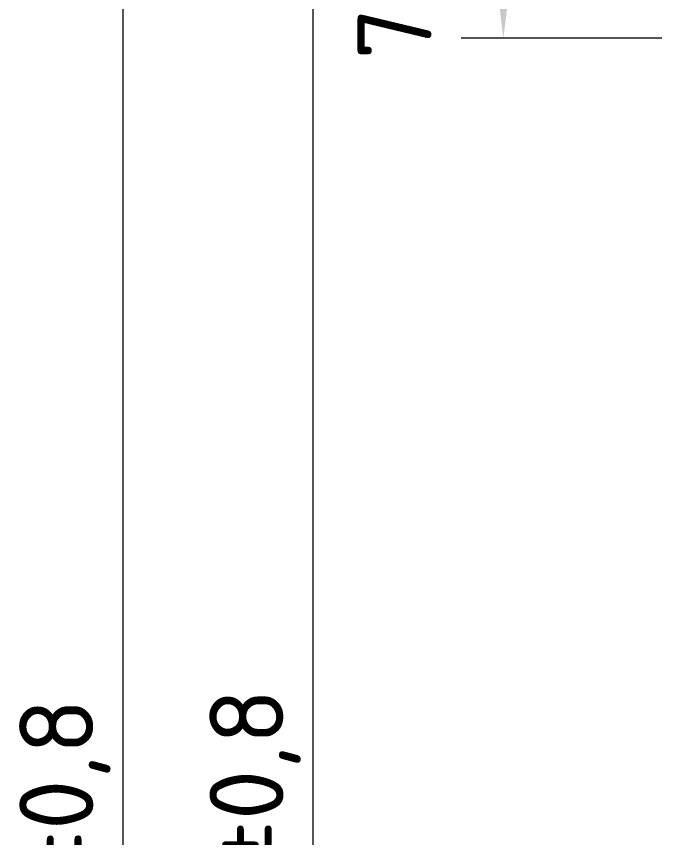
# Model space of a CAD drawing. Header units: millimetres. Extents: x 0 to 594, y 0 to 420.
# Drawn here: x 76.98 to 108.22, y 248.33 to 287.21 of the extents above; entities that cross this region are included whole.
import ezdxf

# ---------------------------------------------------------------- set-up
doc = ezdxf.new("R2010")
doc.units = ezdxf.units.MM
doc.layers.add('04-COTA', color=3, linetype='CONTINUOUS', lineweight=18)
doc.styles.add('ISO3098', font='isocpeur.ttf')
doc.dimstyles.new('FLAMA-IRAM', dxfattribs={"dimtxt": 3.5, "dimasz": 3.5, "dimexe": 2, "dimexo": 1.5, "dimgap": 1, "dimtad": 1, "dimdec": 1, "dimtxsty": 'ISO3098', "dimblk": 'IRAM_FLECHA', "dimblk1": 'IRAM_FLECHA', "dimblk2": 'IRAM_FLECHA', "dimcen": 2.5, "dimclrd": 3, "dimclre": 3, "dimclrt": 3, "dimazin": 3, "dimtfac": 1, "dimtmove": 0, "dimatfit": 3, "dimlwd": 18, "dimlwe": 18})

# ---------------------------------------------------------------- blocks, each defined once
blk = doc.blocks.new('IRAM_FLECHA')
blk.add_solid([(0, 0), (-1, 0.125), (-1, -0.125)])

msp = doc.modelspace()

# ---------------------------------------------------------------- dimensions: what is measured, and where the dimension line sits
at = {"layer": '04-COTA'}
for base, p1, text in [((100.025, 286.185), (109.025, 286.185), '<>±0,3'), ((82.025, 188.75), (109.025, 188.75), '<>±0,8'), ((91.025, 189.71), (109.025, 189.71), '<>±0,8')]:
    msp.add_linear_dim(base=base, p1=p1, p2=(123.495, 301.25), angle=90, text=text, dimstyle='FLAMA-IRAM', override={"dimlfac": 5}, dxfattribs=at).render()

doc.saveas('drawing.dxf')
